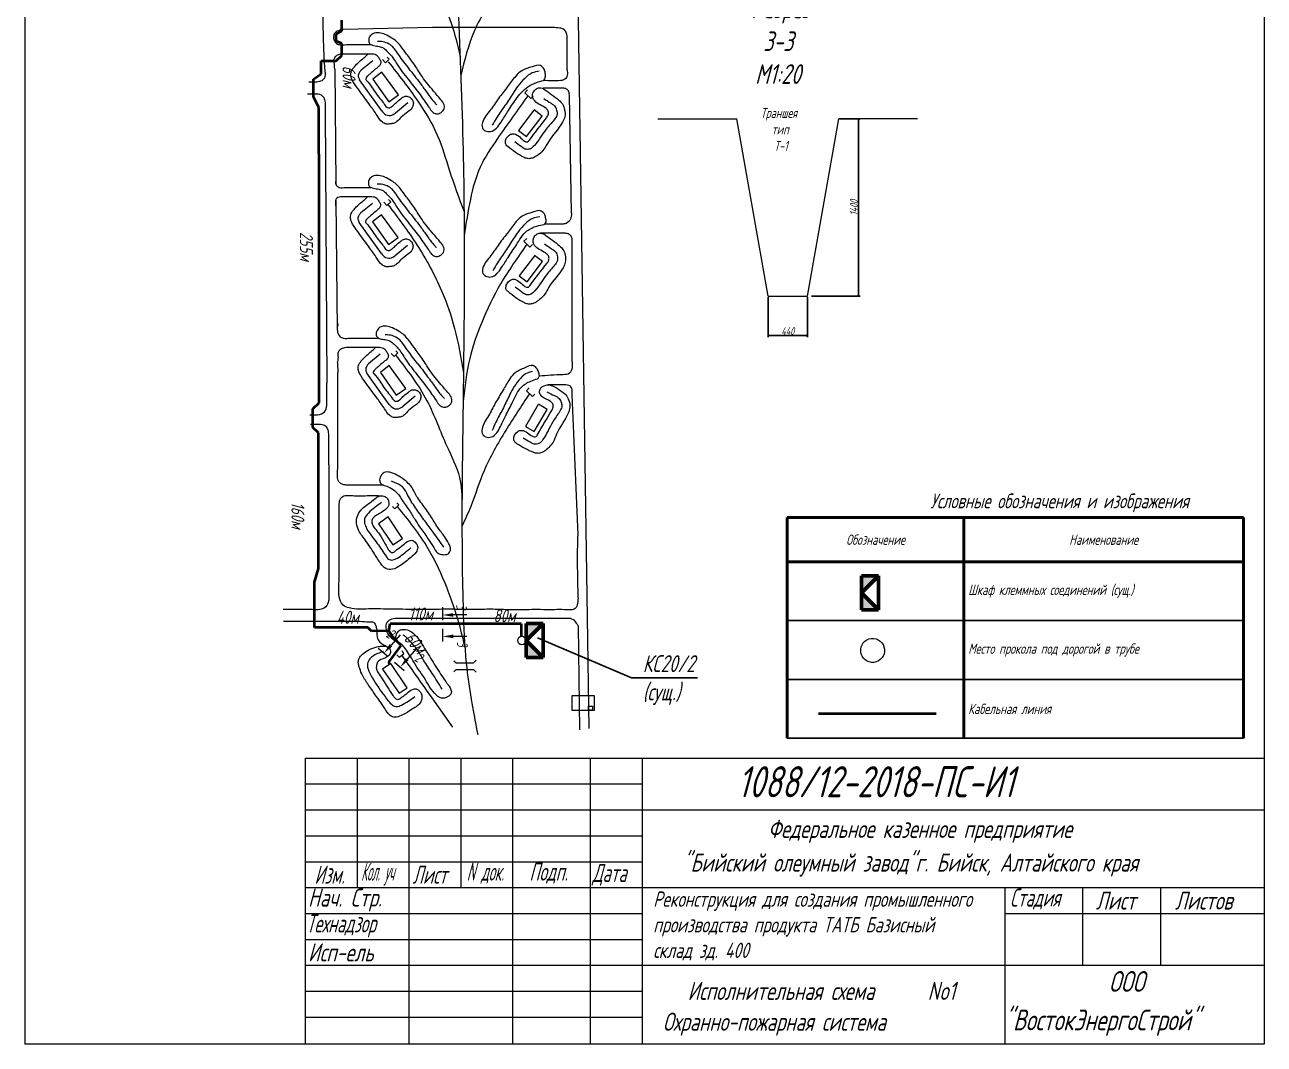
# Model space of a CAD drawing. Header units: millimetres. Extents: x 13096 to 18634, y -492 to 9335.
# Drawn here: x 16532 to 17500, y 8002 to 8799 of the extents above; entities that cross this region are included whole.
import ezdxf
from ezdxf import colors
from ezdxf.entities.mleader import LeaderData, LeaderLine
from ezdxf.math import Vec2, Vec3

# ---------------------------------------------------------------- set-up
doc = ezdxf.new("R2010")
doc.units = ezdxf.units.MM
doc.layers.get('Defpoints').update_dxf_attribs({"color": 33})
for name, color, linetype, lineweight in [('ИИ_ОФОРМЛЕНИЕ_025', 7, 'Continuous', 25), ('Линия выноска', 137, 'Continuous', 20), ('Линия связи (Вновь)', 3, 'Continuous', 60), ('Размерная', 4, 'Continuous', 25), ('Рамка толстая', 7, 'Continuous', 60), ('Строительный', 251, 'Continuous', 13), ('ТаБлица', 253, 'Continuous', 25), ('текст', 7, 'Continuous', 25), ('Щиты пульты (Вновь)', 5, 'Continuous', 50), ('Элемент эл. схем', 7, 'Continuous', 35)]:
    doc.layers.add(name, color=color, linetype=linetype, lineweight=lineweight)
doc.styles.add('Simplex', font='simplex.shx', dxfattribs={"width": 0.7, "oblique": 15})
doc.styles.get("Standard").update_dxf_attribs({"font": 'arial.ttf'})
doc.dimstyles.new('Simplex', dxfattribs={"dimtxt": 2.5, "dimasz": 2.5, "dimexe": 1.25, "dimexo": 0.625, "dimtad": 1, "dimtxsty": 'Simplex', "dimcen": 2.5, "dimclrt": 2, "dimadec": 0, "dimazin": 0, "dimtfac": 1, "dimtmove": 0, "dimatfit": 3, "dimfxl": 1, "dimarcsym": 0})

# ---------------------------------------------------------------- blocks, each defined once
blk = doc.blocks.new('A$C4BB167BF')
at = {"layer": 'Щиты пульты (Вновь)', "true_color": 0xc7c8ca}
h = blk.add_hatch(color=9, dxfattribs=at)
h.paths.add_polyline_path([(0, 3), (0, 0), (3, 3)])
h.paths.add_polyline_path([(6, 3), (3, 3), (6, 0)])
at = {"layer": 'Щиты пульты (Вновь)', "color": 252, "true_color": 0x939598}
for p, q in [((0, 3), (0, 0)), ((6, 3), (0, 3)), ((0, 0), (3, 3)), ((3, 3), (6, 0)), ((6, 0), (6, 3)), ((0, 0), (6, 0))]:
    blk.add_line(p, q, dxfattribs=at)
blk = doc.blocks.new('_None')
blk = doc.blocks.new('_ArchTick')
at = {"color": 0, "linetype": 'ByBlock', "const_width": 0.15}
blk.add_lwpolyline([(-0.5, -0.5), (0.5, 0.5)], dxfattribs=at)
blk = doc.blocks.new('*D148')
at = {"layer": 'Defpoints', "color": 0, "lineweight": 80, "transparency": 16777216}
for p in [(17167.89, 8725.44), (17183.29, 8725.44), (17146.01, 8586.97)]:
    blk.add_point(p, dxfattribs=at)
at = {"layer": 'Размерная', "color": 0, "lineweight": -2, "transparency": 16777216}
for p, q in [((17168.51, 8725.44), (17184.54, 8725.44)), ((17183.29, 8586.97), (17183.29, 8725.44)), ((17146.64, 8586.97), (17184.54, 8586.97))]:
    blk.add_line(p, q, dxfattribs=at)
at = {"layer": 'Размерная', "color": 0, "lineweight": -2, "transparency": 16777216, "xscale": 1.5, "yscale": 1.5, "zscale": 1.5}
for p, rotation in [((17183.29, 8725.44), 90), ((17183.29, 8586.97), 270)]:
    blk.add_blockref('_ArchTick', p, dxfattribs=dict(at, rotation=rotation))
at = {"layer": 'Размерная', "color": 2, "lineweight": 20, "transparency": 16777216, "insert": (17179.66, 8656.2), "char_height": 2, "attachment_point": 5, "rotation": 90, "style": 'Simplex'}
blk.add_mtext('{\\H3x;1400}', dxfattribs=at)
blk = doc.blocks.new('*D149')
at = {"layer": 'Defpoints', "color": 0, "lineweight": 80, "transparency": 16777216}
for p in [(17112.65, 8586.84), (17143.45, 8586.84), (17143.45, 8556.09)]:
    blk.add_point(p, dxfattribs=at)
at = {"layer": 'Размерная', "color": 0, "lineweight": -2, "transparency": 16777216}
for p, q in [((17112.65, 8586.21), (17112.65, 8554.84)), ((17143.45, 8586.21), (17143.45, 8554.84)), ((17112.65, 8556.09), (17143.45, 8556.09))]:
    blk.add_line(p, q, dxfattribs=at)
at = {"layer": 'Размерная', "color": 0, "lineweight": -2, "transparency": 16777216, "xscale": 1.5, "yscale": 1.5, "zscale": 1.5, "rotation": 180}
blk.add_blockref('_ArchTick', (17112.65, 8556.09), dxfattribs=at)
at = {"layer": 'Размерная', "color": 0, "lineweight": -2, "transparency": 16777216, "xscale": 1.5, "yscale": 1.5, "zscale": 1.5}
blk.add_blockref('_ArchTick', (17143.45, 8556.09), dxfattribs=at)
at = {"layer": 'Размерная', "color": 2, "lineweight": 20, "transparency": 16777216, "insert": (17128.05, 8559.71), "char_height": 2, "attachment_point": 5, "style": 'Simplex'}
blk.add_mtext('{\\H3x;440}', dxfattribs=at)
blk = doc.blocks.new('*T150')
at = {"layer": 'ТаБлица', "color": 0, "linetype": 'ByBlock', "lineweight": 40, "transparency": 16777216}
for p, q in [((0, 0), (356.5, 0)), ((0, 0), (0, -172.5)), ((138, 0), (138, -172.5)), ((356.5, 0), (356.5, -172.5)), ((0, -34.5), (356.5, -34.5))]:
    blk.add_line(p, q, dxfattribs=at)
at = {"layer": 'ТаБлица', "color": 5, "linetype": 'ByBlock', "lineweight": 25, "transparency": 16777216}
for p, q in [((0, -80.5), (356.5, -80.5)), ((0, -126.5), (356.5, -126.5)), ((0, -172.5), (356.5, -172.5))]:
    blk.add_line(p, q, dxfattribs=at)
at = {"layer": 'ТаБлица', "color": 2, "lineweight": 20, "transparency": 16777216, "char_height": 8.05, "style": 'Simplex'}
for s, insert, width, attachment_point in [('Обозначение', (69, -17.25), 138, 5), ('Наименование', (247.25, -17.25), 218.5, 5), ('Шкаф клеммных соединений (сущ.)', (141.45, -57.5), 211.6, 4), ('Место прокола под дорогой в трубе', (141.45, -103.5), 211.6, 4), ('Кабельная линия', (141.45, -149.5), 211.6, 4)]:
    blk.add_mtext(s, dxfattribs=dict(at, insert=insert, width=width, attachment_point=attachment_point))

msp = doc.modelspace()

# ---------------------------------------------------------------- linework, layer by layer
at = {"color": 18, "lineweight": 20, "true_color": 0x000000}
for p, q in [((16958.47976, 8334.98389), (16960.86963, 8333.81094)), ((16960.86963, 8333.81094), (16962.68472, 8331.39329)), ((16962.68472, 8331.39329), (16963.3306, 8330.44019)), ((16963.3306, 8330.44019), (16964.12721, 8328.89713)), ((16750.9935, 8225.87502), (17500.2435, 8225.87502)), ((16750.9935, 8225.87502), (16750.9935, 8003.12502)), ((16791.4935, 8225.87502), (16791.4935, 8124.62502)), ((16831.9935, 8225.87502), (16831.9935, 8003.12502)), ((16872.4935, 8225.87502), (16872.4935, 8124.62502)), ((16912.9935, 8225.87502), (16912.9935, 8003.12502)), ((16973.7435, 8225.87502), (16973.7435, 8003.12502)), ((17014.2435, 8225.87502), (17014.2435, 8003.12502)), ((16750.9935, 8205.62502), (17014.2435, 8205.62502)), ((16750.9935, 8185.37502), (17014.2435, 8185.37502)), ((17014.2435, 8185.37502), (17500.2435, 8185.37502)), ((16750.9935, 8165.12502), (17014.2435, 8165.12502)), ((16750.9935, 8144.87502), (17014.2435, 8144.87502)), ((16750.9935, 8124.62502), (17500.2435, 8124.62502)), ((17297.7435, 8124.62502), (17297.7435, 8003.12502)), ((17358.4935, 8124.62502), (17358.4935, 8063.87502)), ((17419.2435, 8124.62502), (17419.2435, 8063.87502)), ((16750.9935, 8104.37502), (17014.2435, 8104.37502)), ((17297.7435, 8104.37502), (17500.2435, 8104.37502)), ((16750.9935, 8084.12502), (17014.2435, 8084.12502)), ((16750.9935, 8063.87502), (17014.2435, 8063.87502)), ((17014.2435, 8063.87502), (17500.2435, 8063.87502)), ((16750.9935, 8043.62502), (17014.2435, 8043.62502)), ((16750.9935, 8023.37502), (17014.2435, 8023.37502))]:
    msp.add_line(p, q, dxfattribs=at)
for points in [[(16959.60579, 8274.70753), (16976.65116, 8274.70753), (16976.65116, 8263.03692), (16959.54861, 8263.03692)], [(16972.26079, 8266.4633), (16975.32688, 8266.4633), (16975.32688, 8263.38019), (16972.26079, 8263.38019)]]:
    msp.add_lwpolyline(points, close=True, dxfattribs=at)
msp.add_ellipse((17194.34059, 8310.01182), major_axis=(1.01119, -9.36317), ratio=0.990291513, start_param=-7.853981634, end_param=-1.570796327, dxfattribs=at)
at = {"layer": 'Линия связи (Вновь)', "color": 18, "lineweight": 35, "true_color": 0x000000}
for p, q in [((16779.43106, 8794.21689), (16779.43106, 8802.57894)), ((16774.99039, 8791.85589), (16779.43106, 8794.21689)), ((16774.99039, 8786.21695), (16774.99039, 8791.85589)), ((16779.56849, 8784.55088), (16774.99039, 8786.21695)), ((16779.56849, 8774.93441), (16779.56849, 8784.55088)), ((16763.42054, 8770.95183), (16775.09625, 8770.95183)), ((16763.42054, 8760.72754), (16763.42054, 8770.95183)), ((16775.09625, 8770.95183), (16779.56849, 8774.93441)), ((16757.51505, 8756.53704), (16763.42054, 8760.72754)), ((16757.51505, 8742.81256), (16757.51505, 8756.53704)), ((16761.45743, 8734.47255), (16757.51505, 8742.81256)), ((16761.76324, 8662.03341), (16761.45743, 8734.47255)), ((16761.84139, 8503.44694), (16761.76324, 8662.03341)), ((16756.8885, 8484.1418), (16756.89877, 8498.94147)), ((16756.89877, 8498.94147), (16761.84139, 8503.44694)), ((16761.34516, 8480.02609), (16756.8885, 8484.1418)), ((16761.30279, 8374.13564), (16761.34516, 8480.02609)), ((16758.19817, 8363.46518), (16761.30279, 8374.13564)), ((16758.23321, 8327.88935), (16758.19684, 8363.50561)), ((16816.21982, 8325.3685), (16817.4093, 8330.88202)), ((16919.78226, 8330.88202), (16817.4093, 8330.88202)), ((16919.78226, 8330.88202), (16919.78226, 8321.05141)), ((16799.92756, 8327.91006), (16758.23321, 8327.88935)), ((16802.62173, 8325.19324), (16799.92756, 8327.91006)), ((16816.21982, 8325.3685), (16802.62173, 8325.19324)), ((16818.90047, 8321.19713), (16816.21982, 8325.3685)), ((16825.90728, 8313.74015), (16818.90047, 8321.19713)), ((16816.15955, 8300.83121), (16825.90728, 8313.74015)), ((16817.12848, 8299.37286), (16816.15955, 8300.83121)), ((17151.93989, 8260.64769), (17243.93989, 8260.64769))]:
    msp.add_line(p, q, dxfattribs=at)
at = {"layer": 'Рамка толстая', "color": 18, "lineweight": 20, "true_color": 0x000000}
for p, q in [((16531.7644, 9335.32169), (16531.7644, 8002.19669)), ((17500.3894, 9335.32169), (17500.3894, 8002.19669)), ((17500.3894, 8002.19669), (16531.7644, 8002.19669))]:
    msp.add_line(p, q, dxfattribs=at)
at = {"layer": 'Строительный', "color": 18, "lineweight": 20, "true_color": 0x000000}
for p, q in [((16957.97855, 9229.3088), (16972.51965, 8249.01364)), ((16850.39815, 8796.88387), (16780.58994, 8795.29583)), ((16936.51225, 8796.88387), (16850.39815, 8796.88387)), ((16955.64927, 8763.80615), (16955.64927, 8789.60466)), ((16803.72894, 8770.97223), (16794.62912, 8763.51743)), ((16811.24611, 8771.79708), (16813.7517, 8769.2915)), ((16813.7517, 8769.2915), (16816.64419, 8772.18399)), ((16816.64419, 8772.18399), (16815.00738, 8773.82079)), ((16773.94233, 8764.65581), (16774.83912, 8674.57617)), ((16810.71877, 8731.71027), (16793.35503, 8756.10651)), ((16922.54784, 8745.86697), (16924.74607, 8748.11989)), ((16940.80489, 8749.47004), (16936.90537, 8749.47004)), ((16831.15733, 8738.02794), (16821.43678, 8730.08929)), ((16927.20418, 8741.32363), (16922.54784, 8745.86697)), ((16929.09741, 8743.26395), (16927.20418, 8741.32363)), ((16958.97722, 8651.73605), (16957.40216, 8744.14097)), ((16766.40955, 8732.03018), (16767.74901, 8518.88333)), ((16774.96716, 8661.71418), (16775.97586, 8560.39327)), ((16812.3154, 8660.3588), (16814.82098, 8657.85322)), ((16814.82098, 8657.85322), (16817.71347, 8660.7457)), ((16817.71347, 8660.7457), (16816.07667, 8662.38251)), ((16803.4711, 8659.43575), (16794.37128, 8651.98094)), ((16810.46093, 8620.17379), (16793.09718, 8644.57002)), ((16951.82034, 8643.19054), (16937.917, 8643.19054)), ((16921.88144, 8629.83507), (16924.07968, 8632.08798)), ((16954.11872, 8636.11075), (16934.87505, 8636.11075)), ((16830.89948, 8626.49146), (16821.17893, 8618.5528)), ((16926.53778, 8625.29173), (16921.88144, 8629.83507)), ((16928.43101, 8627.23205), (16926.53778, 8625.29173)), ((16959.41885, 8535.72895), (16959.41885, 8629.31741)), ((16823.42144, 8542.53804), (16821.78464, 8544.17484)), ((16776.22985, 8534.88122), (16776.30618, 8527.21343)), ((16809.55176, 8541.60438), (16800.45194, 8534.14957)), ((16818.02337, 8542.15113), (16820.52896, 8539.64555)), ((16820.52896, 8539.64555), (16823.42144, 8542.53804)), ((16776.30618, 8452.05613), (16776.30618, 8527.21343)), ((16816.54159, 8502.34242), (16799.17785, 8526.73865)), ((16923.83929, 8512.93873), (16926.03753, 8515.19164)), ((16836.98014, 8508.66009), (16827.25959, 8500.72143)), ((16928.49563, 8508.39539), (16923.83929, 8512.93873)), ((16930.38886, 8510.33571), (16928.49563, 8508.39539)), ((16964.16517, 8400.32575), (16959.41885, 8509.80844)), ((16769.32124, 8455.16344), (16769.32124, 8479.43004)), ((16769.32124, 8455.16344), (16769.32124, 8358.14082)), ((16777.53562, 8365.83645), (16777.53562, 8420.58613)), ((16820.9966, 8420.6637), (16819.11133, 8422.54897)), ((16824.14935, 8423.81645), (16820.9966, 8420.6637)), ((16824.14935, 8423.81645), (16822.62594, 8425.33985)), ((16733.84325, 8332.91228), (16793.81303, 8332.91228)), ((16958.47976, 8334.98389), (16825.7881, 8334.98389)), ((16964.16517, 8329.20867), (16965.36618, 8247.82726)), ((16822.39404, 8306.65663), (16824.21689, 8304.83377)), ((16824.21689, 8304.83377), (16827.98168, 8307.43749)), ((16827.98168, 8307.43749), (16826.78111, 8309.73826)), ((16867.03776, 8301.99727), (16868.84097, 8300.19406)), ((16882.39736, 8300.19406), (16884.53592, 8302.33262)), ((16867.03776, 8293.35509), (16868.84097, 8295.1583)), ((16868.84097, 8300.19406), (16882.39736, 8300.19406)), ((16868.84097, 8295.1583), (16882.39736, 8295.1583)), ((16882.39736, 8295.1583), (16884.53592, 8293.01973))]:
    msp.add_line(p, q, dxfattribs=at)
for points in [[(16810.7616, 8761.98635), (16803.85196, 8756.56872), (16816.27183, 8738.83034), (16823.79372, 8744.24798), (16810.7616, 8761.98635)], [(16929.56934, 8732.24345), (16917.61664, 8716.54519), (16923.87209, 8711.78227), (16936.00714, 8727.72002), (16929.75169, 8732.48294)], [(16810.50375, 8650.44987), (16803.59411, 8645.03223), (16816.01398, 8627.29386), (16823.53587, 8632.71149), (16810.50375, 8650.44987)], [(16929.99022, 8618.56994), (16918.03751, 8602.87168), (16924.29296, 8598.10876), (16936.42802, 8614.04651), (16930.17257, 8618.80943)], [(16816.58441, 8532.6185), (16809.67477, 8527.20086), (16822.09464, 8509.46249), (16829.61653, 8514.88012), (16816.58441, 8532.6185)], [(16933.0747, 8502.17303), (16923.06328, 8485.17085), (16929.83831, 8481.18149), (16940.00247, 8498.44305), (16933.22744, 8502.43241)], [(16815.67068, 8414.37872), (16808.30243, 8408.95463), (16819.31601, 8392.52737), (16826.91693, 8397.40906), (16815.67068, 8414.37872)], [(16817.7432, 8299.78142), (16811.27544, 8295.29416), (16824.29891, 8276.52263), (16830.58667, 8280.88501), (16817.7432, 8299.78142)]]:
    msp.add_lwpolyline(points, dxfattribs=at)
msp.add_open_spline([(16900.89189, 9278.4827), (16891.50485, 9264.303), (16900.89189, 9278.4827), (16864.59251, 9212.69849), (16868.3745, 9079.82113), (16864.58689, 8907.64136), (16876.54857, 8709.59076), (16874.6344, 8515.75766), (16872.50166, 8381.82279), (16876.08818, 8294.8609), (16885.722, 8244.18385), (16885.722, 8244.18385), (16885.722, 8244.18385), (16885.722, 8244.18385), (16885.722, 8244.18385), (16885.722, 8244.18385), (16885.722, 8244.18385), (16885.722, 8244.18385), (16885.722, 8244.18385)], degree=3, knots=[0, 0, 0, 0, 25.836333109, 49.871244762, 76.873917157, 116.334767859, 166.936096042, 211.721259242, 248.246118291, 257.850777941, 271.152471293, 282.284588503, 290.662390358, 305.749777897, 312.760031631, 324.633986925, 330.142951601, 332.123990533, 332.123990533, 332.123990533, 332.123990533], dxfattribs=at)
for points in [[(16814.84983, 8886.79974), (16836.30822, 8859.67926), (16853.37152, 8827.39297), (16865.01699, 8800.444), (16871.92131, 8774.35669)], [(16923.52171, 8857.24803), (16902.41797, 8826.79367), (16883.19011, 8794.46519), (16872.48747, 8759.38053)], [(16764.64079, 8815.51861), (16766.35067, 8762.59155), (16765.88247, 8757.43077), (16763.81406, 8755.36235), (16759.99903, 8754.3021), (16753.69402, 8754.3021)], [(16780.58994, 8795.29583), (16777.03037, 8794.45502), (16773.56829, 8792.01612), (16773.12443, 8788.29124), (16774.85547, 8784.86649), (16777.69616, 8783.53618), (16783.06682, 8783.53618)], [(16955.64927, 8789.60466), (16954.89664, 8793.03097), (16953.03855, 8795.50257), (16949.87441, 8796.48753), (16944.25089, 8796.88387), (16936.51225, 8796.88387)], [(16847.61794, 8734.58366), (16840.6582, 8744.45814), (16832.42808, 8755.12589), (16823.51637, 8766.97588), (16817.55088, 8775.68643), (16814.55312, 8778.68419), (16811.38724, 8781.23939), (16807.61361, 8782.31945), (16803.62929, 8783.04606), (16801.25348, 8784.47608), (16800.52618, 8787.22456), (16801.25348, 8789.56235), (16803.75483, 8792.06371), (16808.59062, 8792.72961), (16813.3971, 8791.46594), (16818.57019, 8788.67942), (16822.2383, 8786.05731), (16825.63802, 8782.34598), (16830.20213, 8776.09138), (16836.57704, 8767.44789), (16842.46363, 8758.30893), (16851.17734, 8747.2826), (16856.98715, 8740.47764), (16859.54016, 8736.53316), (16859.22472, 8732.71254), (16857.0983, 8730.58611), (16854.08824, 8729.43145), (16850.92838, 8730.4629), (16848.91926, 8732.5186), (16847.61794, 8734.58366)], [(16833.05146, 8763.43124), (16825.05312, 8774.0888), (16821.16399, 8779.51253), (16818.60369, 8782.47076), (16814.14224, 8785.07896), (16809.39032, 8786.00902), (16807.47288, 8786.00902)], [(16773.94233, 8764.65581), (16773.67807, 8768.39435), (16773.94233, 8773.2379), (16776.01075, 8775.30631), (16779.82577, 8776.36656), (16786.13078, 8776.36656)], [(16783.06682, 8783.53618), (16789.19082, 8783.53618), (16795.75906, 8783.53618), (16800.21607, 8783.53618), (16802.4265, 8783.53618)], [(16786.13078, 8776.36656), (16792.98592, 8776.36656), (16799.08944, 8776.36656), (16803.2268, 8776.36656), (16807.05744, 8775.07926), (16808.64674, 8772.84005), (16809.99538, 8770.34785), (16809.58787, 8767.86437), (16807.3681, 8765.64459), (16804.04554, 8762.83498), (16801.41891, 8760.57357), (16799.43965, 8758.78375), (16798.5268, 8757.44449), (16798.31567, 8756.32288), (16798.86326, 8755.56539), (16803.30595, 8749.87946), (16806.57691, 8744.92379), (16810.29358, 8740.27012), (16812.87603, 8736.78679), (16814.02822, 8735.14399), (16815.31321, 8734.3373), (16816.93681, 8734.13779), (16817.8311, 8734.58885), (16819.46926, 8735.80687), (16822.16623, 8738.39776), (16825.70666, 8741.29011), (16827.90712, 8742.77789), (16830.44097, 8743.1776), (16833.24156, 8742.0229), (16835.14295, 8739.49144), (16835.27243, 8736.18926), (16834.24399, 8733.87734), (16831.21522, 8731.09543), (16825.91205, 8726.85892), (16822.57079, 8723.51765), (16819.85805, 8721.98636), (16817.13289, 8721.55206), (16814.04139, 8721.55206), (16811.29892, 8722.922), (16807.08612, 8728.27824), (16801.53998, 8736.13382), (16793.30822, 8747.35167), (16788.9171, 8753.67707), (16786.74879, 8758.34868), (16786.74879, 8762.00901), (16788.90824, 8765.63013), (16791.10984, 8768.20187)], [(16791.10984, 8768.20187), (16795.23589, 8771.97456), (16798.11878, 8774.37959), (16800.13885, 8776.39966)], [(16815.77616, 8770.15952), (16838.9477, 8739.29334), (16854.11184, 8712.82044), (16863.76665, 8684.84797), (16875.04602, 8653.03154)], [(16937.15204, 8755.49872), (16931.59718, 8753.92423), (16924.85911, 8750.48505), (16915.59213, 8740.76161), (16909.03096, 8730.94903), (16903.93725, 8722.92327), (16895.7615, 8715.63722), (16891.5697, 8716.27702), (16889.41272, 8718.434), (16889.41272, 8722.68012), (16895.56199, 8732.32277), (16901.99514, 8741.44693), (16909.10106, 8750.708), (16915.47373, 8758.97321), (16920.16996, 8763.1815), (16928.26249, 8766.26422), (16934.8413, 8767.1367), (16937.69272, 8764.28528), (16938.56736, 8761.08758), (16938.56736, 8758.06302), (16937.15204, 8755.49872)], [(16794.62912, 8763.51743), (16793.13555, 8761.59324), (16792.36034, 8758.70387), (16793.35503, 8756.10651)], [(16833.05146, 8763.43124), (16841.85755, 8751.85928), (16846.83661, 8744.98994), (16852.36891, 8737.88373), (16853.86985, 8736.38278)], [(16933.86895, 8762.70899), (16928.22118, 8761.37691), (16922.50327, 8757.20239), (16917.08906, 8751.04043), (16913.35041, 8745.6418), (16907.04824, 8735.92032), (16900.7616, 8726.70801), (16897.04183, 8720.48075)], [(16955.64927, 8763.80615), (16955.64927, 8759.6928), (16953.85949, 8756.44577), (16950.67709, 8755.49872), (16937.15204, 8755.49872)], [(16936.90537, 8749.25834), (16933.2358, 8749.73157), (16930.59993, 8748.28132), (16928.85554, 8745.49401), (16928.85554, 8741.96628), (16930.24808, 8739.58134), (16939.29956, 8733.5196), (16940.833, 8731.47593), (16940.833, 8728.75897), (16939.47323, 8726.42518), (16925.94886, 8708.68818), (16924.94485, 8707.68417), (16923.31462, 8707.68417), (16919.49878, 8710.51624), (16915.30756, 8713.43822), (16913.30859, 8713.89909), (16910.87908, 8713.13098), (16908.35026, 8710.60216), (16907.33423, 8707.74596), (16907.85702, 8705.28803), (16909.271, 8703.87405), (16921.57953, 8695.52894), (16924.34211, 8694.50496), (16927.03707, 8694.50496), (16929.99073, 8695.5173), (16933.65587, 8697.92971), (16937.51785, 8701.79169), (16941.00309, 8707.68352), (16951.97212, 8722.83975), (16953.77545, 8727.23344), (16953.67639, 8732.62167), (16951.91916, 8737.15406), (16947.95894, 8741.11428), (16942.25588, 8745.46114), (16936.90537, 8749.25834)], [(16957.40216, 8744.14097), (16956.56446, 8747.3088), (16954.47602, 8749.13936), (16951.43786, 8749.47004), (16940.80489, 8749.47004)], [(16752.71352, 8745.00056), (16758.43733, 8745.14864), (16763.28088, 8744.21864), (16765.3493, 8742.15022), (16766.40955, 8738.3352), (16766.40955, 8732.03018)], [(16924.87601, 8743.5953), (16901.1547, 8710.07333), (16887.72948, 8687.87939), (16880.02398, 8662.62022), (16875.1671, 8634.28603)], [(16937.408, 8741.46836), (16943.06007, 8737.67086), (16946.3323, 8734.96307), (16947.62138, 8731.46278), (16947.62138, 8728.40893), (16945.40862, 8724.74352), (16939.22571, 8717.49586), (16929.98323, 8704.73734), (16926.37321, 8701.95965), (16922.64147, 8701.95965), (16919.69402, 8703.83335), (16914.70282, 8707.56157)], [(16810.71877, 8731.71027), (16812.92833, 8729.42623), (16817.61141, 8728.1956), (16821.43678, 8730.08929)], [(16774.74825, 8683.70376), (16774.75758, 8682.7661), (16774.77705, 8680.81007), (16774.8074, 8677.76146), (16774.83912, 8674.57617), (16777.43831, 8671.99969), (16782.80897, 8671.99969)], [(16847.36009, 8623.04717), (16840.40035, 8632.92165), (16832.17023, 8643.5894), (16823.25852, 8655.4394), (16817.29303, 8664.14994), (16814.29527, 8667.1477), (16811.12939, 8669.70291), (16807.35576, 8670.78296), (16803.37144, 8671.50957), (16800.99563, 8672.9396), (16800.26833, 8675.68808), (16800.99563, 8678.02587), (16803.49699, 8680.52723), (16808.33277, 8681.19312), (16813.13925, 8679.92946), (16818.31234, 8677.14294), (16821.98046, 8674.52082), (16825.38017, 8670.80949), (16829.94428, 8664.5549), (16836.31919, 8655.9114), (16842.20578, 8646.77245), (16850.91949, 8635.74611), (16856.7293, 8628.94115), (16859.28231, 8624.99668), (16858.96688, 8621.17605), (16856.84045, 8619.04963), (16853.83039, 8617.89496), (16850.67053, 8618.92642), (16848.66142, 8620.98212), (16847.36009, 8623.04717)], [(16782.80897, 8671.99969), (16788.93297, 8671.99969), (16795.50121, 8671.99969), (16799.95822, 8671.99969), (16802.16865, 8671.99969)], [(16832.79362, 8651.89475), (16824.79527, 8662.55231), (16820.90614, 8667.97604), (16818.34584, 8670.93427), (16813.88439, 8673.54247), (16809.13247, 8674.47253), (16807.21503, 8674.47253)], [(16775.05259, 8653.13294), (16775.01535, 8656.87375), (16774.96716, 8661.71418), (16775.7529, 8663.76983), (16779.56792, 8664.83008), (16785.87294, 8664.83008)], [(16785.87294, 8664.83008), (16792.72807, 8664.83008), (16798.8316, 8664.83008), (16802.96895, 8664.83008), (16806.79959, 8663.54277), (16808.38889, 8661.30356), (16809.73754, 8658.81136), (16809.33002, 8656.32788), (16807.11025, 8654.10811), (16803.78769, 8651.29849), (16801.16106, 8649.03708), (16799.18181, 8647.24727), (16798.26895, 8645.908), (16798.05782, 8644.78639), (16798.60541, 8644.0289), (16803.0481, 8638.34298), (16806.31906, 8633.3873), (16810.03573, 8628.73364), (16812.61818, 8625.2503), (16813.77038, 8623.60751), (16815.05536, 8622.80081), (16816.67896, 8622.60131), (16817.57325, 8623.05236), (16819.21141, 8624.27039), (16821.90839, 8626.86127), (16825.44881, 8629.75362), (16827.64927, 8631.24141), (16830.18313, 8631.64111), (16832.98371, 8630.48641), (16834.8851, 8627.95495), (16835.01458, 8624.65277), (16833.98614, 8622.34086), (16830.95738, 8619.55894), (16825.65421, 8615.32243), (16822.31294, 8611.98117), (16819.6002, 8610.44988), (16816.87504, 8610.01558), (16813.78354, 8610.01558), (16811.04107, 8611.38551), (16806.82827, 8616.74175), (16801.28214, 8624.59734), (16793.05038, 8635.81518), (16788.65925, 8642.14059), (16786.49095, 8646.8122), (16786.49095, 8650.47253), (16788.65039, 8654.09365), (16790.85199, 8656.66539)], [(16790.85199, 8656.66539), (16794.97804, 8660.43807), (16797.86093, 8662.84311), (16799.881, 8664.86318)], [(16794.37128, 8651.98094), (16792.8777, 8650.05676), (16792.10249, 8647.16738), (16793.09718, 8644.57002)], [(16815.51831, 8658.62304), (16838.24765, 8626.97831), (16857.49202, 8591.03766), (16867.62661, 8561.63527), (16874.59277, 8527.11705)], [(16832.79362, 8651.89475), (16841.59971, 8640.3228), (16846.57876, 8633.45346), (16852.11106, 8626.34724), (16853.61201, 8624.84629)], [(16937.57291, 8642.91538), (16932.01806, 8641.67886), (16924.19977, 8637.89175), (16916.013, 8627.0881), (16909.45183, 8617.27551), (16904.35813, 8609.24976), (16896.18238, 8601.9637), (16891.99057, 8602.60351), (16889.83359, 8604.76049), (16889.83359, 8609.00661), (16895.98287, 8618.64926), (16902.41602, 8627.77341), (16909.52194, 8637.03448), (16915.8946, 8645.2997), (16920.59083, 8649.50799), (16928.68336, 8652.59071), (16935.26218, 8653.46318), (16938.11359, 8650.61177), (16938.98824, 8647.41407), (16938.98824, 8644.38951), (16937.57291, 8642.91538)], [(16958.97722, 8651.73605), (16958.18529, 8647.11772), (16954.92831, 8643.86074), (16951.82034, 8643.19054)], [(16934.28982, 8649.03547), (16928.64205, 8647.7034), (16922.92415, 8643.52888), (16917.50993, 8637.36691), (16913.77129, 8631.96829), (16907.46911, 8622.24681), (16901.18248, 8613.03449), (16897.4627, 8606.80724)], [(16937.32625, 8635.58483), (16933.65667, 8636.05805), (16931.02081, 8634.60781), (16929.27642, 8631.82049), (16929.27642, 8628.29277), (16930.66895, 8625.90783), (16939.72043, 8619.84609), (16941.25387, 8617.80242), (16941.25387, 8615.08546), (16939.89411, 8612.75167), (16926.36974, 8595.01467), (16925.36573, 8594.01066), (16923.7355, 8594.01066), (16919.91966, 8596.84273), (16915.72844, 8599.76471), (16913.72946, 8600.22558), (16911.29996, 8599.45747), (16908.77113, 8596.92865), (16907.75511, 8594.07245), (16908.2779, 8591.61452), (16909.69188, 8590.20054), (16922.00041, 8581.85543), (16924.76299, 8580.83145), (16927.45794, 8580.83145), (16930.41161, 8581.84379), (16934.07675, 8584.2562), (16937.93873, 8588.11818), (16941.42397, 8594.01001), (16952.393, 8609.16624), (16954.19632, 8613.55992), (16954.09727, 8618.94816), (16952.34004, 8623.48055), (16948.37982, 8627.44077), (16942.67676, 8631.78763), (16937.32625, 8635.58483)], [(16959.41885, 8629.31741), (16959.41885, 8631.95222), (16957.26228, 8635.26115), (16954.11872, 8636.11075)], [(16924.20961, 8627.5634), (16903.63328, 8596.54776), (16888.83276, 8566.25341), (16879.44706, 8538.12295), (16874.31258, 8504.94924)], [(16937.82888, 8627.79484), (16943.48094, 8623.99735), (16946.75318, 8621.28956), (16948.04225, 8617.78927), (16948.04225, 8614.73541), (16945.82949, 8611.07001), (16939.64659, 8603.82234), (16930.40411, 8591.06383), (16926.79409, 8588.28614), (16923.06234, 8588.28614), (16920.11489, 8590.15984), (16915.12369, 8593.88806)], [(16810.46093, 8620.17379), (16812.67048, 8617.88975), (16817.35357, 8616.65911), (16821.17893, 8618.5528)], [(16776.10661, 8565.90127), (16776.29009, 8565.06045), (16775.98431, 8562.62155), (16776.26432, 8558.89667), (16777.99535, 8555.47192), (16780.83604, 8554.14161), (16786.20671, 8554.14161)], [(16853.44075, 8505.2158), (16846.48101, 8515.09028), (16838.25089, 8525.75803), (16829.33918, 8537.60803), (16823.3737, 8546.31857), (16820.37594, 8549.31633), (16817.21005, 8551.87154), (16813.43643, 8552.95159), (16809.4521, 8553.6782), (16807.07629, 8555.10823), (16806.34899, 8557.85671), (16807.07629, 8560.1945), (16809.57765, 8562.69586), (16814.41343, 8563.36175), (16819.21992, 8562.09808), (16824.39301, 8559.31157), (16828.06112, 8556.68945), (16831.46083, 8552.97812), (16836.02494, 8546.72353), (16842.39986, 8538.08003), (16848.28645, 8528.94108), (16857.00015, 8517.91474), (16862.80996, 8511.10978), (16865.36297, 8507.16531), (16865.04754, 8503.34468), (16862.92112, 8501.21825), (16859.91105, 8500.06359), (16856.75119, 8501.09505), (16854.74208, 8503.15075), (16853.44075, 8505.2158)], [(16786.20671, 8554.14161), (16795.01363, 8554.16832), (16801.58187, 8554.16832), (16806.03889, 8554.16832), (16808.24931, 8554.16832)], [(16838.87428, 8534.06338), (16830.87594, 8544.72094), (16826.9868, 8550.14467), (16824.4265, 8553.1029), (16819.96506, 8555.7111), (16815.21313, 8556.64116), (16813.29569, 8556.64116)], [(16776.22985, 8534.88122), (16776.81796, 8538.99979), (16777.08222, 8543.84333), (16779.15063, 8545.91175), (16782.96566, 8546.972), (16789.27067, 8546.972)], [(16789.27067, 8546.972), (16798.80873, 8546.99871), (16804.91226, 8546.99871), (16809.04961, 8546.99871), (16812.88025, 8545.7114), (16814.46956, 8543.47219), (16815.8182, 8540.97999), (16815.41069, 8538.49651), (16813.19091, 8536.27673), (16809.86835, 8533.46712), (16807.24172, 8531.20571), (16805.26247, 8529.41589), (16804.34961, 8528.07663), (16804.13849, 8526.95502), (16804.68608, 8526.19753), (16809.12876, 8520.51161), (16812.39972, 8515.55593), (16816.11639, 8510.90227), (16818.69884, 8507.41893), (16819.85104, 8505.77614), (16821.13602, 8504.96944), (16822.75963, 8504.76994), (16823.65391, 8505.22099), (16825.29207, 8506.43902), (16827.98905, 8509.0299), (16831.52948, 8511.92225), (16833.72993, 8513.41004), (16836.26379, 8513.80974), (16839.06437, 8512.65504), (16840.96576, 8510.12358), (16841.09525, 8506.8214), (16840.0668, 8504.50949), (16837.03804, 8501.72757), (16831.73487, 8497.49106), (16828.39361, 8494.14979), (16825.68087, 8492.6185), (16822.9557, 8492.18421), (16819.8642, 8492.18421), (16817.12173, 8493.55414), (16812.90893, 8498.91038), (16807.3628, 8506.76596), (16799.13104, 8517.98381), (16794.73991, 8524.30922), (16792.57161, 8528.98082), (16792.57161, 8532.64116), (16794.73105, 8536.26228), (16796.93265, 8538.83401)], [(16796.93265, 8538.83401), (16801.05871, 8542.6067), (16803.9416, 8545.01174), (16805.96166, 8547.0318)], [(16800.45194, 8534.14957), (16798.95836, 8532.22538), (16798.18315, 8529.33601), (16799.17785, 8526.73865)], [(16821.59898, 8540.79166), (16846.03642, 8505.17072), (16861.66038, 8469.54978), (16871.47961, 8445.29816), (16873.44226, 8423.46384)], [(16838.87428, 8534.06338), (16847.68037, 8522.49143), (16852.65943, 8515.62208), (16858.19172, 8508.51587), (16859.69267, 8507.01492)], [(16959.41885, 8535.72895), (16959.41885, 8531.09972), (16957.35816, 8526.6673), (16952.33, 8525.5592), (16933.87174, 8524.45542)], [(16932.5452, 8522.41866), (16927.17566, 8520.53361), (16919.86035, 8515.84809), (16913.00932, 8504.1517), (16907.6552, 8493.63176), (16903.54684, 8485.05972), (16896.29056, 8476.85753), (16892.05249, 8476.9969), (16889.65546, 8478.88352), (16889.15308, 8483.09982), (16894.11831, 8493.40229), (16899.42676, 8503.22349), (16905.38704, 8513.26024), (16910.73706, 8522.22138), (16914.9024, 8526.95574), (16922.57336, 8530.97427), (16929.00274, 8532.61899), (16932.17149, 8530.12496), (16933.41833, 8527.05321), (16933.77618, 8524.04989), (16932.5452, 8522.41866)], [(16928.56108, 8528.10733), (16923.11058, 8526.11641), (16917.92674, 8521.29469), (16913.2796, 8514.53543), (16910.20595, 8508.73239), (16905.09823, 8498.33356), (16899.9457, 8488.44214), (16896.98883, 8481.81853)], [(16754.41814, 8494.24574), (16760.56679, 8494.24574), (16765.99743, 8496.55428), (16767.74901, 8501.47594), (16767.74901, 8511.33678), (16767.74901, 8518.88333)], [(16940.60711, 8517.67535), (16937.7199, 8516.89851), (16935.15622, 8515.26451), (16934.07815, 8512.73986), (16934.26936, 8510.75314), (16936.04161, 8508.30806), (16942.58559, 8504.59143), (16944.35005, 8502.74355), (16944.67151, 8500.04567), (16943.59741, 8497.56739), (16932.26658, 8478.35485), (16931.38841, 8477.2391), (16929.76963, 8477.04622), (16925.64551, 8479.40693), (16921.13802, 8481.81251), (16919.09856, 8482.03363), (16916.777, 8480.98348), (16914.56513, 8478.17322), (16913.89417, 8475.21687), (16914.70409, 8472.83806), (16916.27544, 8471.6013), (16929.48486, 8464.77108), (16932.34919, 8464.08115), (16935.02522, 8464.4), (16937.83836, 8465.75469), (16941.19233, 8468.58379), (16944.57026, 8472.87558), (16947.33393, 8479.13838), (16956.43272, 8495.48595), (16957.70355, 8500.06213), (16956.96768, 8505.4008), (16954.68655, 8509.69344), (16950.28559, 8513.1573), (16944.10829, 8516.79888), (16940.60711, 8517.67535)], [(16959.41885, 8509.80844), (16959.41885, 8513.86426), (16958.12692, 8516.50551), (16953.3578, 8517.64488), (16940.76099, 8517.64488)], [(16926.16746, 8510.66706), (16907.65496, 8481.97251), (16890.65894, 8450.31735), (16880.29462, 8422.63817), (16873.41224, 8407.10981)], [(16939.76687, 8512.26056), (16945.82853, 8509.15846), (16949.39815, 8506.85684), (16951.09231, 8503.53365), (16951.45362, 8500.50125), (16949.69007, 8496.59979), (16944.4081, 8488.6715), (16936.74005, 8474.90908), (16933.48403, 8471.72379), (16929.77849, 8471.28227), (16926.63006, 8472.79408), (16921.23281, 8475.90558)], [(16816.54159, 8502.34242), (16818.75114, 8500.05838), (16823.43423, 8498.82774), (16827.25959, 8500.72143)], [(16769.32124, 8479.43004), (16768.44323, 8483.35667), (16766.09582, 8485.70409), (16761.85537, 8486.64748), (16755.13337, 8486.64748)], [(16812.10591, 8439.20423), (16802.71367, 8439.20423), (16789.51874, 8439.20423), (16783.72313, 8439.20423), (16780.39661, 8439.67018), (16777.95022, 8441.08315), (16776.68882, 8442.9162), (16776.15329, 8446.81142), (16776.30618, 8452.05613)], [(16861.35762, 8384.98963), (16857.42949, 8384.98963), (16854.05941, 8386.61097), (16851.35011, 8390.37398), (16847.31921, 8396.77772), (16841.35829, 8405.24925), (16837.32739, 8411.19086), (16832.82663, 8418.53875), (16826.66823, 8427.41247), (16823.82678, 8431.76964), (16820.64538, 8434.95104), (16815.86888, 8437.92616), (16811.52172, 8439.37596), (16809.83556, 8440.67548), (16809.09569, 8443.39358), (16810.53398, 8447.1422), (16813.61472, 8449.31513), (16818.35045, 8448.93745), (16823.96047, 8446.28067), (16829.69801, 8442.20221), (16833.14542, 8438.87704), (16836.69848, 8433.18405), (16838.84776, 8429.21708), (16842.23564, 8424.52222), (16848.85595, 8415.12951), (16854.56603, 8406.12293), (16859.73909, 8399.1095), (16863.24748, 8393.38176), (16864.49774, 8390.21659), (16864.23569, 8387.73206), (16863.14352, 8386.13252), (16862.01132, 8385.17508), (16861.35762, 8384.98963)], [(16859.13357, 8390.7509), (16850.87032, 8402.44611), (16844.5956, 8410.9528), (16837.91497, 8420.33725), (16831.66307, 8430.22627), (16828.58426, 8435.76204), (16825.34643, 8438.99987), (16822.1057, 8440.6405), (16818.38295, 8442.28277)], [(16777.53562, 8420.58613), (16777.53562, 8424.42516), (16778.73202, 8429.09583), (16782.20293, 8431.00656), (16788.08223, 8431.00656), (16799.2932, 8431.00656), (16805.65711, 8431.00656), (16810.3725, 8430.96694)], [(16805.68751, 8428.79378), (16799.93425, 8424.33077), (16795.41705, 8420.78281), (16792.1904, 8416.1844), (16790.90481, 8410.99627), (16792.23346, 8404.73867), (16797.66634, 8396.48327), (16805.11048, 8385.39327), (16809.98252, 8377.86907), (16813.87996, 8373.97163), (16819.23625, 8373.43296), (16824.95142, 8376.23032), (16833.36879, 8382.64493), (16837.50745, 8386.78359), (16838.85375, 8390.45701), (16837.49228, 8393.88089), (16833.92431, 8396.13223), (16830.44164, 8394.87406), (16826.1285, 8391.38874), (16821.42988, 8387.87512), (16819.77914, 8386.64475), (16818.09478, 8386.64475), (16816.0476, 8388.69631), (16812.34045, 8395.2236), (16808.08759, 8402.00993), (16804.59484, 8406.39201), (16803.10445, 8409.83082), (16803.10445, 8411.658), (16804.35275, 8413.94921), (16807.51809, 8416.10793), (16813.35363, 8419.85999), (16815.51252, 8422.01888), (16816.10097, 8426.40722), (16814.93205, 8428.98851), (16812.3011, 8430.60434), (16810.1032, 8430.96111), (16808.15237, 8430.45066), (16805.68751, 8428.79378)], [(16810.63307, 8425.58939), (16800.28187, 8417.34994), (16797.37272, 8412.99182), (16797.37272, 8409.25444), (16798.90785, 8405.31257), (16803.47113, 8398.6291), (16810.71615, 8388.66699), (16814.32275, 8383.30052), (16816.58589, 8381.03738), (16820.45939, 8381.03738), (16823.7405, 8382.68437), (16833.51514, 8390.30311)], [(16822.83799, 8422.50508), (16846.73469, 8389.74761), (16861.50528, 8358.86176), (16872.90254, 8323.7896), (16875.72597, 8311.90994)], [(16964.16517, 8351.11199), (16963.95488, 8368.92567), (16963.71281, 8382.36342), (16964.16517, 8400.32575)], [(16964.16517, 8351.11199), (16961.10167, 8342.28464), (16957.8111, 8341.75157), (16949.43389, 8341.92963), (16942.12611, 8341.75157), (16932.323, 8341.92963), (16923.76751, 8341.78574), (16912.17162, 8341.66797), (16899.46436, 8342.13397), (16886.27371, 8342.01746), (16877.59078, 8341.90096), (16868.93892, 8342.13397), (16855.93187, 8342.13397), (16840.30015, 8342.13397), (16819.07072, 8342.22138), (16800.49168, 8342.43826), (16785.34053, 8343.20789), (16780.49098, 8345.51123), (16777.53562, 8351.94429), (16777.13394, 8359.4093), (16777.53562, 8365.83645)], [(16769.32124, 8358.14082), (16769.48701, 8352.08445), (16769.1213, 8348.65108), (16766.9635, 8344.08893), (16762.38035, 8341.91707), (16756.39854, 8341.91707), (16743.6724, 8341.91707), (16733.56837, 8341.91707)], [(16793.81303, 8332.91228), (16800.67998, 8332.44129), (16804.34676, 8331.98862), (16806.2441, 8328.83729), (16806.88782, 8325.26514), (16807.4562, 8319.25603), (16814.43699, 8313.14504)], [(16825.7881, 8334.98389), (16822.27172, 8334.98389), (16817.22057, 8333.87481), (16814.18563, 8330.83987), (16814.18563, 8326.56041), (16815.8017, 8322.36454), (16822.92882, 8316.6889)], [(16821.66326, 8319.89699), (16822.4129, 8317.61027), (16825.97515, 8314.84772), (16828.29296, 8312.52992), (16831.66999, 8307.70132), (16835.06397, 8302.21259), (16839.22395, 8295.30849), (16843.90775, 8288.80688), (16847.72489, 8282.12281), (16851.9169, 8276.72666), (16854.58432, 8274.05925), (16857.4355, 8272.7498), (16862.13988, 8273.65363), (16865.07866, 8276.59241), (16863.36121, 8281.9689), (16860.69509, 8285.67058), (16856.77508, 8291.50957), (16852.76458, 8297.70853), (16848.95516, 8303.8568), (16845.04827, 8310.14246), (16841.47617, 8316.07117), (16838.33226, 8320.4748), (16835.40257, 8323.40449), (16829.34004, 8326.41531), (16825.93739, 8326.14866), (16824.42479, 8325.70021), (16823.30011, 8324.40058), (16822.37949, 8322.89298), (16821.96316, 8321.64532), (16821.66326, 8319.89699)], [(16857.91476, 8279.77583), (16850.17644, 8292.1006), (16843.44122, 8302.42247), (16838.0492, 8311.17686), (16833.51099, 8316.58824), (16829.46713, 8320.55251), (16827.59037, 8322.068)], [(16814.43699, 8313.14504), (16812.3524, 8313.34997), (16810.848, 8313.34997), (16806.98451, 8312.8035), (16800.62331, 8310.48915), (16795.61627, 8307.00929), (16792.99728, 8303.78636), (16792.42459, 8300.74966), (16793.54458, 8295.75749), (16795.63035, 8290.5734), (16800.4949, 8282.90543), (16806.35651, 8274.36109), (16811.08364, 8267.67796), (16815.108, 8261.59295), (16818.15943, 8258.54151), (16822.1838, 8257.94438), (16827.03415, 8259.59764), (16833.94938, 8263.70627), (16840.57363, 8268.84049), (16842.11228, 8273.16192), (16841.47221, 8276.63898), (16839.71134, 8278.73808), (16837.71351, 8279.99328), (16834.70892, 8279.4789), (16830.24966, 8276.43914), (16827.1833, 8273.99146), (16825.28479, 8272.58495), (16823.99473, 8271.85647), (16822.4803, 8271.85647), (16821.1022, 8272.77716), (16819.52301, 8274.81376), (16815.25483, 8281.22887), (16810.98817, 8287.92182), (16807.93257, 8292.59978), (16806.56207, 8295.4116), (16806.56207, 8297.83154), (16807.47433, 8300.72291), (16811.09588, 8303.28338), (16815.90888, 8305.76618), (16817.48531, 8308.41692), (16817.32383, 8310.52139), (16816.88763, 8311.76212), (16815.4364, 8312.73518), (16814.43699, 8313.14504)], [(16811.99522, 8309.22817), (16803.43338, 8305.18953), (16800.90163, 8302.65777), (16799.52282, 8298.44132), (16801.39148, 8292.30152), (16810.90934, 8277.07918), (16815.79753, 8270.68615), (16819.22015, 8267.26353), (16822.50701, 8266.18986), (16826.12082, 8267.24807), (16836.52607, 8273.90861)], [(16826.267, 8306.30335), (16865.92473, 8250.06978)]]:
    msp.add_spline(points, degree=3, dxfattribs=at)
at = {"layer": 'Щиты пульты (Вновь)', "color": 18, "lineweight": 20, "true_color": 0x000000}
msp.add_circle((16920.27942, 8317.78149), 3.3075, dxfattribs=at)
at = {"layer": 'Элемент эл. схем', "color": 18, "lineweight": 20, "true_color": 0x000000}
for p, q in [((17026.6112, 8725.43578), (17088.2112, 8725.43578)), ((17112.65012, 8586.83578), (17088.2112, 8725.43578)), ((17143.45012, 8586.83578), (17167.88904, 8725.43578)), ((17229.48904, 8725.43578), (17167.88904, 8725.43578)), ((17112.65012, 8586.83578), (17143.45012, 8586.83578)), ((16858.28782, 8343.7163), (16858.30283, 8333.59304)), ((16877.31421, 8337.74624), (16866.54671, 8337.73027)), ((16825.02636, 8322.25899), (16817.97265, 8314.1236)), ((16858.31262, 8326.99305), (16858.32763, 8316.86979)), ((16877.33901, 8321.02299), (16866.57151, 8321.00702)), ((16808.03616, 8311.81973), (16815.68479, 8305.18806)), ((16837.66162, 8311.30372), (16830.60792, 8303.16833)), ((16820.67142, 8300.86446), (16828.32005, 8294.23279))]:
    msp.add_line(p, q, dxfattribs=at)
for points in [[(16866.54467, 8339.10527), (16866.54875, 8336.35527), (16858.29672, 8337.71804)], [(16866.56947, 8322.38202), (16866.57354, 8319.63202), (16858.32151, 8320.99479)], [(16816.93377, 8315.02435), (16819.01154, 8313.22285), (16812.56815, 8307.89032)], [(16829.56903, 8304.06908), (16831.6468, 8302.26758), (16825.20341, 8296.93504)]]:
    msp.add_solid(points, dxfattribs=at)

# ---------------------------------------------------------------- block references
msp.add_blockref('*T150', (17127.63938, 8413.8043))
at = {"color": 18, "lineweight": 20, "true_color": 0x000000, "xscale": 4.41, "yscale": 4.41, "zscale": 4.41, "rotation": 90}
for p in [(17198.93107, 8341.83149), (16936.81679, 8304.55169)]:
    msp.add_blockref('A$C4BB167BF', p, dxfattribs=at)

# ---------------------------------------------------------------- texts
at = {"color": 18, "lineweight": 20, "true_color": 0x000000, "style": 'Simplex', "oblique": 15}
for s, height, width, p in [('1088/12-2018-ПС-И1', 24.3, 0.7, (17088.74792, 8195.21074)), ('Федеральное казенное предприятие', 14.175, 0.7, (17112.59403, 8163.43752)), ('"Бийский олеумный завод"г. Бийск, Алтайского края', 14.175, 0.7, (17046.12297, 8137.11252)), ('Изм.', 14.175, 0.6, (16758.19307, 8127.66252)), ('Кол. уч', 14.175, 0.4, (16794.54744, 8130.02502)), ('Лист', 14.175, 0.6, (16834.86787, 8127.66252)), ('N', 14.175, 0.5, (16877.06541, 8130.02502)), ('док.', 14.175, 0.5, (16888.33947, 8130.02502)), ('Подп.', 14.175, 0.6, (16926.06557, 8130.02502)), ('Дата', 14.175, 0.6, (16975.26917, 8129.01252)), ('Нач. Стр.', 14.175, 0.7, (16753.1535, 8109.77502)), ('Стадия', 14.175, 0.6, (17301.69528, 8109.77502)), ('Лист', 14.175, 0.7, (17368.78725, 8107.41252)), ('Листов', 14.175, 0.7, (17430.63499, 8107.41252)), ('Технадзор', 14.175, 0.6, (16751.8035, 8089.52502)), ('Исп-ель', 14.175, 0.7, (16753.1535, 8066.91252)), ('ООО', 16.2, 0.7, (17379.00311, 8043.14288)), ('Исполнительная схема ', 14.175, 0.7, (17049.82947, 8036.7939)), ('No1', 14.175, 0.7, (17237.41197, 8036.7939)), ('"ВостокЭнергоСтрой"', 16.2, 0.7, (17297.34937, 8013.05717)), ('Охранно-пожарная система', 14.175, 0.7, (17030.40502, 8012.71339))]:
    msp.add_text(s, height=height, dxfattribs=dict(at, width=width)).set_placement(p)
at = {"layer": 'ИИ_ОФОРМЛЕНИЕ_025', "color": 18, "lineweight": 20, "true_color": 0x000000, "insert": (17022.90399, 8121.62731), "char_height": 12, "attachment_point": 1}
msp.add_mtext_dynamic_manual_height_columns('{\\Fsimplex|c204;\\Q15;\\W0.7;\\C2;Реконструкция для создания промышленного производства продукта ТАТБ Базисный склад зд. 400}', width=276.2589272, gutter_width=12.5, heights=[0], dxfattribs=at)
at = {"layer": 'ТаБлица', "color": 18, "lineweight": 20, "true_color": 0x000000, "char_height": 10.164, "width": 275.88, "attachment_point": 5, "style": 'Simplex'}
for s, insert, rotation in [('60м', (16785.21496, 8758.56704), 270), ('255м', (16751.88683, 8625.88215), 270), ('160м', (16745.2041, 8415.71776), 270), ('60м', (16836.92934, 8316.02051), 312.01622166)]:
    msp.add_mtext(s, dxfattribs=dict(at, insert=insert, rotation=rotation))
at = {"layer": 'ТаБлица', "color": 18, "lineweight": 20, "true_color": 0x000000, "attachment_point": 5, "style": 'Simplex'}
for s, insert, char_height, width in [('Условные обозначения и изображения', (17340.52125, 8425.3043), 11.5, 425.2362496), ('40м', (16784.12333, 8335.96359), 10.164, 275.88), ('110м', (16841.14633, 8338.48913), 10.164, 275.88), ('80м', (16906.61611, 8337.14692), 10.164, 275.88)]:
    msp.add_mtext(s, dxfattribs=dict(at, insert=insert, char_height=char_height, width=width))
at = {"layer": 'текст', "color": 18, "lineweight": 20, "true_color": 0x000000, "attachment_point": 1, "style": 'Simplex'}
for s, width, insert, char_height in [('\\pi6.9573;Разрез \\P\\pi16.121;3-3\\P\\pi9.7045;М1:20', 65.8694283, (17092.77214, 8819.59618), 15.4), ('\\pi-3.6664;Траншея\\P\\pi4.951;тип \\P\\pi6.8981;Т-1', 25.8694283, (17110.47394, 8733.94935), 7.7)]:
    msp.add_mtext_dynamic_manual_height_columns(s, width=width, gutter_width=12.5, heights=[0], dxfattribs=dict(at, insert=insert, char_height=char_height))
at = {"layer": 'текст', "color": 18, "lineweight": 20, "true_color": 0x000000, "char_height": 11.55, "attachment_point": 5, "style": 'Simplex'}
for s, insert, rotation in [('{\\H0.7x;3}', (16873.00273, 8344.19936), 277.50996044), ('{\\H0.7x;2}', (16817.32774, 8323.24025), 326.4984166), ('{\\H0.7x;3}', (16873.57073, 8315.19899), 277.50996044), ('{\\H0.7x;2}', (16839.58349, 8304.63849), 326.4984166)]:
    msp.add_mtext_dynamic_manual_height_columns(s, width=8.7102084, gutter_width=15, heights=[0], dxfattribs=dict(at, insert=insert, rotation=rotation))

# ---------------------------------------------------------------- dimensions: what is measured, and where the dimension line sits
at = {"layer": 'Размерная', "color": 18, "lineweight": 20, "true_color": 0x000000}
dim = msp.add_linear_dim(base=(17183.28904, 8725.43578), p1=(17146.01226, 8586.97029), p2=(17167.88904, 8725.43578), angle=90, text='{\\H3x;1400}', dimstyle='Simplex', override={"dimtxt": 2, "dimasz": 1.5, "dimlfac": 20, "dimrnd": 1, "dimtxsty": 'Simplex', "dimblk1": 'ArchTick', "dimblk2": 'ArchTick', "dimsah": 1}, dxfattribs=at)
dim.commit()
dim.dimension.update_dxf_attribs({"geometry": '*D148', "text_midpoint": (17179.66404, 8656.20304)})
dim = msp.add_linear_dim(base=(17143.45012, 8556.0884), p1=(17112.65012, 8586.83578), p2=(17143.45012, 8586.83578), text='{\\H3x;440}', dimstyle='Simplex', override={"dimtxt": 2, "dimasz": 1.5, "dimlfac": 20, "dimrnd": 1, "dimtxsty": 'Simplex', "dimblk1": 'ArchTick', "dimblk2": 'ArchTick', "dimsah": 1}, dxfattribs=at)
dim.commit()
dim.dimension.update_dxf_attribs({"geometry": '*D149', "text_midpoint": (17128.05012, 8559.7134)})

# ---------------------------------------------------------------- leaders
at = {"layer": 'Линия выноска', "color": 18, "lineweight": 20, "true_color": 0x000000}
ml = msp.add_multileader_mtext('Standard', dxfattribs=at)
ml.set_content('КС20/2\\P(сущ.)', color=2, style='Simplex')
ml.set_leader_properties()
ml.set_arrow_properties(name='NONE')
ml.build(insert=Vec2(0, 0))
ml.multileader.update_dxf_attribs({"text_left_attachment_type": 6, "text_right_attachment_type": 6, "dogleg_length": 0, "arrow_head_size": 17.64})
ctx = ml.context
ctx.base_point, ctx.char_height, ctx.arrow_head_size, ctx.landing_gap_size, ctx.plane_origin = Vec3(17005.92386, 8288.65681), 13.23, 17.64, 8.82, Vec3(17140.21434, 8155.16664)
ctx.left_attachment, ctx.right_attachment = 6, 6
notes = []
notes.append((ctx, [(0, (1, 1, 0), (17005.92386, 8288.65681), (1, 0), 0, [(0, [(16932.58428, 8319.83591)], 0, [])])]))
ctx.mtext.insert, ctx.mtext.flow_direction = Vec3(17014.74386, 8306.29681), 5
for ctx, leaders in notes:
    for number, flags, end, landing, length, lines in leaders:
        leader = LeaderData()
        leader.index, (leader.has_last_leader_line, leader.has_dogleg_vector, leader.attachment_direction) = number, flags
        leader.last_leader_point, leader.dogleg_vector, leader.dogleg_length = Vec3(end), Vec3(landing), length
        for number, points, colour, breaks in lines:
            line = LeaderLine()
            line.index, line.vertices, line.color, line.breaks = number, Vec3.list(points), colors.encode_raw_color(colour), breaks
            leader.lines.append(line)
        ctx.leaders.append(leader)

doc.saveas('drawing.dxf')
